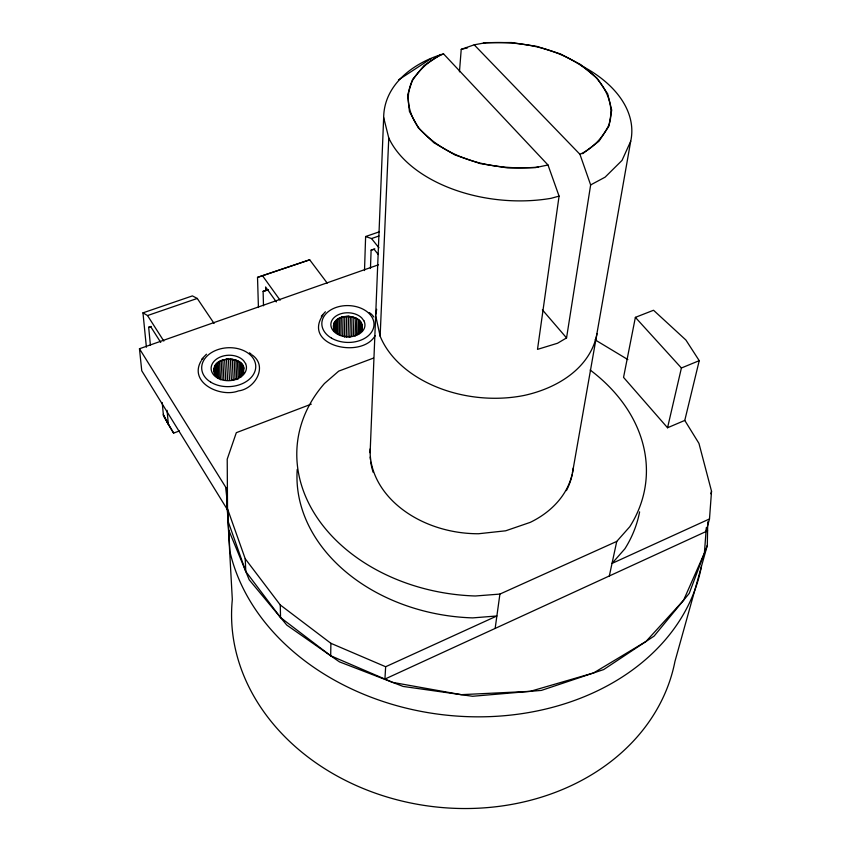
<?xml version="1.0" encoding="UTF-8"?>
<svg xmlns="http://www.w3.org/2000/svg" width="851" height="851" viewBox="0 0 851 851"><rect width="100%" height="100%" fill="white"/><g stroke="black" fill="none" stroke-linecap="round" stroke-linejoin="round"><path stroke-width="1.28" d="M333.528 329.603L333.443 325.529M333.698 329.55L334.166 323.114L334.049 330.826M334.805 330.922L334.943 321.923L338.315 318.859M335.602 332.315L335.794 320.753M706.319 527.588L704.405 553.107L683.587 600.263L645.983 641.484L593.604 672.928L530.226 691.352L461.189 694.671L392.63 682.385L330.688 655.759L330.89 643.313L280.277 604.965L245.226 558.767L227.515 508.855L227.217 459.157L236.323 432.68L311.275 404.14M336.762 332.603L336.985 319.753L338.485 318.731M337.953 334.198L338.23 318.785M339.432 334.741L339.751 318.04L341.4 317.412M340.953 335.326L341.304 317.338L343.144 316.976M378.525 264.778L139.468 348.75L226.175 487.963L232.323 599.561A223.643 184.444 7 0 0 427.723 805.929A223.643 184.444 7 0 0 674.949 661.44L707.298 545.427L707.755 521.844M342.655 336.166L343.059 316.902L345.155 316.529M344.378 337.06L344.825 316.508L348.378 316.391M346.208 336.953L346.676 316.402L348.623 316.423M348.038 336.9L348.538 316.349L350.463 316.668M349.857 337.134L350.367 316.583L348.793 316.338M351.686 336.134L351.963 316.795M353.399 335.411L353.888 317.434L355.654 318.114M355.058 336.017L355.878 318.2M356.558 334.305L357.005 318.891L358.345 319.71M357.984 333.9L358.686 319.987M359.101 333.698L359.494 320.87L361.292 323.295M359.952 332.188L360.622 322.061M360.218 332.241L360.537 321.976M360.952 330.922L361.196 323.22L362.228 327.38M361.739 330.996L361.781 324.305M361.824 330.933L361.888 324.656M361.994 330.975L361.994 325.795M364.505 270.554L365.622 236.525L379.131 231.887M370.451 268.512L371.121 250.12L374.802 248.843M370.132 452.7L383.663 117.523C384.003 84.238 414.214 62.357 443.562 53.9L548.001 164.998L559.075 196.124L537.502 349.378L557.533 343.251L566.553 337.911L590.647 184.933L579.935 154.308L474.198 44.816L461.231 49.337L459.444 71.846M596.945 333.581A111.236 77.941 6 0 1 596.264 337.347C587.669 370.196 555.341 388.662 524.142 395.438A111.236 77.941 6 0 1 380.131 336.166L388.769 137.958L383.663 117.523M384.929 679.066L385.652 666.737L496.878 615.975L472.709 617.89A172.689 132.682 6.5 0 1 297.222 469.444M706.022 531.535L709.489 518.95L711.532 491.25L698.948 443.382L684.778 420.426L699.235 360.675L685.906 340.028L653.536 310.253L635.378 317.359L623.549 377.387L667.546 427.755L684.778 420.426M495.154 628.421L499.909 594.083L616.752 541.406L629.761 526.748A175.285 133.043 6.4 0 0 590.158 370.015M375.865 314.306L376.663 309.264M572.436 473.06L630.708 141.234A124.48 76.984 5.7 0 0 582.158 66.091M609.327 575.967L616.752 541.406M361.824 328.433L361.505 329.986M667.546 427.755L681.406 367.994L699.235 360.675M333.464 325.71L333.847 328.624M333.869 324.486L334.943 321.923M710.851 493.771L711.532 491.25M333.783 324.412L334.411 329.709M214.09 368.728L214.101 370.419M214.888 366.355L214.963 375.376M214.09 368.834L214.516 367.547M215.08 365.994L215.526 375.302M707.298 545.427L689.214 593.413L654.1 636.101L603.667 669.567L541.438 690.395L472.55 696.278L403.129 686.438L339.4 661.844L286.787 625.081L249.205 579.786L228.728 530.077M630.708 141.234L622.028 160.403L605.093 177.168L590.647 184.933M201.038 361.047C188.486 382.769 220.547 397.896 238.418 390.917C254.992 388.992 268.342 366.217 252.098 354.92M357.643 334.007L361.409 329.901M361.547 329.805L362.122 327.124M241.929 374.387L240.982 375.738M242.801 373.206L243.546 367.568M216.686 363.834L215.899 365.015L216.494 375.334M334.305 323.018L335.996 320.678M215.069 366.09L215.909 364.919M216.994 363.515L217.665 377.961M375.174 335.624C361.59 359.526 302.031 345.58 322.901 315.157M360.122 332.05C372.334 312.402 324.805 310.7 335.156 331.135A10.903 7.723 1.3 0 0 336.039 332.337M321.295 316.253L325.401 311.764M240.046 376.685C258.491 354.633 202.729 352.708 216.26 375.674M201.889 358.941L206.463 354.197M201.506 360.122L203.059 358.516M356.356 334.996L358.771 333.209M239.014 377.27L240.865 375.812M239.003 377.365L239.684 376.812M219.303 361.707L218.164 362.717L219.037 378.195M582.648 153.701L598.966 141.223L608.827 126.331L611.709 110.13L607.657 93.77L597.147 78.345L581.052 64.804L560.501 53.953L536.843 46.39L511.525 42.55L486.102 42.635L474.198 44.816M216.984 363.611L218.175 362.622M440.946 54.421L424.075 65.527L412.65 79.334L407.597 95.014L409.469 111.566L418.352 127.852L433.829 142.691L454.923 154.925L480.155 163.573L507.632 167.934L535.247 167.647L548.001 164.998M398.481 79.93L431.202 58.528M357.739 334.081L355.909 334.868M236.695 378.557L235.28 379.259L237.057 378.61M341.155 317.476L338.4 318.646M219.707 361.558L222.568 360.122M384.524 679.258L707.585 530.822M709.489 518.95L612.018 563.426L624.868 548.821A172.689 132.682 6.5 0 0 639.612 511.866M579.935 154.308C592.977 148.361 603.093 137.319 609.156 124.427C614.518 107.066 607.252 89.493 595.274 76.76C565.521 49.06 522.918 40.061 483.325 43.103M221.164 360.813L219.526 361.696L220.515 379.748M443.562 53.9C430.383 59.198 419.607 69.186 412.075 81.132C404.385 97.514 409.161 115.938 420.139 129.565C449.966 161.233 496.25 170.796 538.226 167.083M162.222 402.576L163.424 415.49L168.828 425.266L173.625 433.106L179.412 430.936M373.483 358.09L338.741 371.11L324.433 383.524A175.285 133.043 6.4 0 0 319.114 520.504A175.285 133.043 6.4 0 0 475.358 595.987L499.909 594.083M263.502 305.796L263.108 291.34L268.012 289.638M263.108 291.34L268.171 289.861M150.414 345.304L148.67 327.273L151.138 326.412M258.427 307.509L257.523 277.373L309.69 259.81L327.209 283.096M142.968 312.849L147.531 315.551L197.283 298.446L192.4 295.903L142.968 312.849L146.393 347.197M257.523 277.373L309.69 259.81M365.622 236.525L371.536 238.546L378.95 236.004M559.075 196.124L551.033 198.326A124.48 76.984 5.7 0 1 388.769 137.958M371.121 250.12L374.153 249.322L378.28 254.513M226.26 359.196L224.653 359.696L225.728 380.323M461.231 49.337L467.507 47.869M233.163 379.897L234.791 379.429M224.664 359.601L222.813 360.164L223.845 379.493M148.67 327.273L150.787 326.795L160.722 342.4M341.517 317.242L343.059 316.902M226.77 359.218L234.387 359.686M351.144 336.507L348.921 336.549M228.451 359.069L226.515 359.271L227.568 379.897M230.11 359.069L233.897 359.569M350.367 316.583L352.537 316.987M352.197 316.87L355.452 317.997M345.187 336.368L346.782 336.613M234.142 359.548L235.844 360.239L236.716 379.567M235.855 360.143L237.333 360.75M330.89 643.313L385.652 666.737M595.019 339.804L627.847 359.569M237.344 360.654L238.323 378.908M238.971 361.675L240.354 362.707L240.95 376.876M355.792 318.125L357.101 318.976M336.9 332.986L338.496 334.007M336.985 333.06L338.581 334.092M237.769 360.867L238.961 361.771L239.578 375.94M217.324 376.738L218.707 377.684M217.313 376.833L218.707 377.791M369.323 312.594L371.993 314.615M227.515 508.855L228.228 521.695L245.79 571.489L280.543 617.549L330.688 655.759M249.492 352.803L251.226 354.218M335.06 331.06L336.092 332.092M358.601 319.902L359.59 320.944M242.397 365.026L240.556 362.739M635.378 317.359L681.406 367.994M542.385 309.849L566.553 337.911M371.536 238.546L378.918 247.811M372.61 315.423L373.844 317.04M262.693 275.979L280.107 300.212M276.33 301.935L265.608 286.968L265.703 290.712M197.283 298.467L214.069 323.423M147.531 315.572L163.828 341.081M227.377 509.6L141.755 370.759L139.468 348.75M163.424 415.49L173.625 433.106M335.156 331.135L334.326 329.624M163.318 414.341L168.828 425.266M243.003 366.238L243.78 373.036M241.886 375.44L241.407 363.856L243.524 367.472M214.122 371.536L215.143 374.323M375.663 315.572L380.131 336.166M167.073 410.331L168.253 423.351M226.175 487.963L229.919 551.554A239.631 187.997 6.6 0 0 468.858 716.691A239.631 187.997 6.6 0 0 701.437 566.447M214.09 369.026L214.335 374.397M214.037 369.111L214.112 371.642M221.154 360.909L222.132 378.95M228.44 359.165L229.472 379.78M232.259 359.345L233.238 379.971M230.376 359.101L231.376 379.716M234.131 359.643L235.025 378.972M245.226 558.767L245.79 571.489M243.003 366.334L243.269 372.781M242.322 364.845L242.769 374.036M243.609 367.855L243.641 369.057M280.277 604.965L280.543 617.549M228.153 511.26L228.228 521.695M573.266 468.071A102.067 77.335 6.4 0 1 530.216 522.376L505.675 530.801L478.549 533.747A102.067 77.335 6.4 0 1 370.153 448.913M572.117 474.837A101.95 77.324 6.4 0 1 566.372 490.633M373.195 472.358A101.95 77.324 6.4 0 1 370.738 462.146M370.398 459.583A101.95 77.324 6.4 0 1 370.174 457.03M218.728 377.95A11.308 8.148 -3 0 1 215.367 374.568M363.845 320.71L361.739 317.923A17.063 12.052 1.4 0 0 333.018 318.753A17.063 12.052 1.4 0 0 346.687 336.815A17.063 12.052 1.4 0 0 363.845 320.71M245.588 363.59L243.599 360.654A17.68 12.722 -2.9 0 0 213.792 361.59A17.68 12.722 -2.9 0 0 226.653 380.652A17.68 12.722 -2.9 0 0 245.588 363.59M210.75 382.163A27.051 19.456 -2.9 0 0 255.194 370.462A27.051 19.456 -2.9 0 0 220.207 348.91A27.051 19.456 -2.9 0 0 210.75 382.163M331.56 338.166A26.094 18.424 1.4 0 0 373.695 327.178A26.094 18.424 1.4 0 0 338.517 306.711A26.094 18.424 1.4 0 0 331.56 338.166"/></g></svg>
